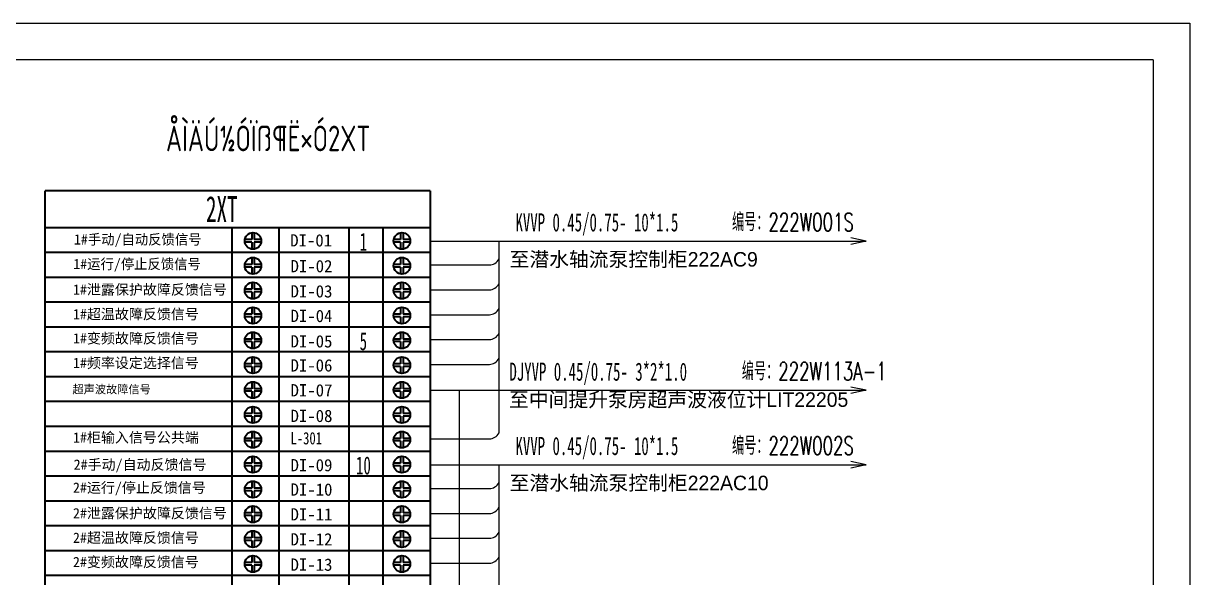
# Model space of a CAD drawing. Header units: millimetres. Extents: x 201 to 11482, y -7821 to 251.
# Drawn here: x 7767 to 8085.4, y -6727.7 to -6576.3 of the extents above; entities that cross this region are included whole.
import ezdxf

# ---------------------------------------------------------------- set-up
doc = ezdxf.new("R2010")
doc.units = ezdxf.units.MM
doc.linetypes.add('CENTER2', pattern=[1.125, 0.75, -0.125, 0.125, -0.125])
doc.layers.add('01', color=3, linetype='Continuous', lineweight=40)
doc.layers.add('SECTION', color=3, linetype='CENTER2', lineweight=9)
doc.layers.add('02', color=7, linetype='Continuous')
doc.layers.add('11', color=7, linetype='Continuous')
doc.styles.add('HZ', font='txt', dxfattribs={"width": 0.67, "bigfont": 'hztxt'})

msp = doc.modelspace()

# ---------------------------------------------------------------- linework, layer by layer
for p, q in [((7491.343, -6576.252), (8085.351, -6576.252)), ((8085.351, -6576.252), (8085.351, -6996.258)), ((8085.351, -6576.252), (8085.351, -6996.258)), ((7885.966, -6676.515), (7885.966, -6877.577))]:
    msp.add_line(p, q)
at = {"color": 1}
for q in [(7516.343, -6586.252), (8075.351, -6986.258), (8075.351, -6986.258)]:
    msp.add_line((8075.351, -6586.252), q, dxfattribs=at)
at = {"layer": '01', "linetype": 'Continuous'}
for p, q in [((7878.029, -6622.029), (7772.996, -6622.029)), ((7878.029, -6632.094), (7772.996, -6632.094)), ((7829.34, -6633.466), (7829.34, -6635.347)), ((7830.048, -6633.466), (7830.048, -6635.347)), ((7836.738, -6632.094), (7836.688, -6906.227)), ((7870.006, -6633.466), (7870.006, -6635.347)), ((7870.713, -6633.466), (7870.713, -6635.347)), ((7829.34, -6635.347), (7827.459, -6635.347)), ((7829.34, -6636.054), (7827.459, -6636.054)), ((7829.34, -6636.054), (7829.34, -6637.936)), ((7831.929, -6635.347), (7830.048, -6635.347)), ((7830.048, -6636.054), (7830.048, -6637.936)), ((7831.929, -6636.054), (7830.048, -6636.054)), ((7870.006, -6635.347), (7868.124, -6635.347)), ((7870.006, -6636.054), (7868.124, -6636.054)), ((7870.006, -6636.054), (7870.006, -6637.936)), ((7872.594, -6635.347), (7870.713, -6635.347)), ((7870.713, -6636.054), (7870.713, -6637.936)), ((7872.594, -6636.054), (7870.713, -6636.054)), ((7878.029, -6638.882), (7772.996, -6638.882)), ((7829.34, -6640.254), (7829.34, -6642.135)), ((7830.048, -6640.254), (7830.048, -6642.135)), ((7870.006, -6640.254), (7870.006, -6642.135)), ((7870.713, -6640.254), (7870.713, -6642.135)), ((7829.34, -6642.135), (7827.459, -6642.135)), ((7829.34, -6642.842), (7827.459, -6642.842)), ((7829.34, -6642.842), (7829.34, -6644.724)), ((7831.929, -6642.135), (7830.048, -6642.135)), ((7831.929, -6642.842), (7830.048, -6642.842)), ((7830.048, -6642.842), (7830.048, -6644.724)), ((7870.006, -6642.135), (7868.124, -6642.135)), ((7870.006, -6642.842), (7868.124, -6642.842)), ((7870.006, -6642.842), (7870.006, -6644.724)), ((7872.594, -6642.135), (7870.713, -6642.135)), ((7872.594, -6642.842), (7870.713, -6642.842)), ((7870.713, -6642.842), (7870.713, -6644.724)), ((7878.029, -6645.669), (7772.996, -6645.669)), ((7829.34, -6648.923), (7827.459, -6648.923)), ((7829.34, -6649.63), (7827.459, -6649.63)), ((7829.34, -6647.042), (7829.34, -6648.923)), ((7829.34, -6649.63), (7829.34, -6651.512)), ((7830.048, -6647.042), (7830.048, -6648.923)), ((7831.929, -6648.923), (7830.048, -6648.923)), ((7831.929, -6649.63), (7830.048, -6649.63)), ((7830.048, -6649.63), (7830.048, -6651.512)), ((7870.006, -6648.923), (7868.124, -6648.923)), ((7870.006, -6649.63), (7868.124, -6649.63)), ((7870.006, -6647.042), (7870.006, -6648.923)), ((7870.006, -6649.63), (7870.006, -6651.512)), ((7870.713, -6647.042), (7870.713, -6648.923)), ((7872.594, -6648.923), (7870.713, -6648.923)), ((7872.594, -6649.63), (7870.713, -6649.63)), ((7870.713, -6649.63), (7870.713, -6651.512)), ((7878.029, -6652.457), (7772.996, -6652.457)), ((7829.34, -6655.711), (7827.459, -6655.711)), ((7829.34, -6653.83), (7829.34, -6655.711)), ((7830.048, -6653.83), (7830.048, -6655.711)), ((7831.929, -6655.711), (7830.048, -6655.711)), ((7870.006, -6655.711), (7868.124, -6655.711)), ((7870.006, -6653.83), (7870.006, -6655.711)), ((7870.713, -6653.83), (7870.713, -6655.711)), ((7872.594, -6655.711), (7870.713, -6655.711)), ((7878.029, -6659.245), (7772.996, -6659.245)), ((7829.34, -6656.418), (7827.459, -6656.418)), ((7829.34, -6656.418), (7829.34, -6658.299)), ((7831.929, -6656.418), (7830.048, -6656.418)), ((7830.048, -6656.418), (7830.048, -6658.299)), ((7870.006, -6656.418), (7868.124, -6656.418)), ((7870.006, -6656.418), (7870.006, -6658.299)), ((7872.594, -6656.418), (7870.713, -6656.418)), ((7870.713, -6656.418), (7870.713, -6658.299)), ((7829.34, -6662.499), (7827.459, -6662.499)), ((7829.34, -6660.618), (7829.34, -6662.499)), ((7830.048, -6660.618), (7830.048, -6662.499)), ((7831.929, -6662.499), (7830.048, -6662.499)), ((7870.006, -6662.499), (7868.124, -6662.499)), ((7870.006, -6660.618), (7870.006, -6662.499)), ((7870.713, -6660.618), (7870.713, -6662.499)), ((7872.594, -6662.499), (7870.713, -6662.499)), ((7829.34, -6663.206), (7827.459, -6663.206)), ((7829.34, -6663.206), (7829.34, -6665.087)), ((7831.929, -6663.206), (7830.048, -6663.206)), ((7830.048, -6663.206), (7830.048, -6665.087)), ((7870.006, -6663.206), (7868.124, -6663.206)), ((7870.006, -6663.206), (7870.006, -6665.087)), ((7872.594, -6663.206), (7870.713, -6663.206)), ((7870.713, -6663.206), (7870.713, -6665.087)), ((7878.029, -6666.033), (7772.996, -6666.033)), ((7829.34, -6667.405), (7829.34, -6669.287)), ((7830.048, -6667.405), (7830.048, -6669.287)), ((7870.006, -6667.405), (7870.006, -6669.287)), ((7870.713, -6667.405), (7870.713, -6669.287)), ((7829.34, -6669.287), (7827.459, -6669.287)), ((7829.34, -6669.994), (7827.459, -6669.994)), ((7829.34, -6669.994), (7829.34, -6671.875)), ((7831.929, -6669.287), (7830.048, -6669.287)), ((7831.929, -6669.994), (7830.048, -6669.994)), ((7830.048, -6669.994), (7830.048, -6671.875)), ((7870.006, -6669.287), (7868.124, -6669.287)), ((7870.006, -6669.994), (7868.124, -6669.994)), ((7870.006, -6669.994), (7870.006, -6671.875)), ((7872.594, -6669.287), (7870.713, -6669.287)), ((7872.594, -6669.994), (7870.713, -6669.994)), ((7870.713, -6669.994), (7870.713, -6671.875)), ((7878.029, -6672.821), (7772.996, -6672.821)), ((7829.34, -6674.193), (7829.34, -6676.075)), ((7830.048, -6674.193), (7830.048, -6676.075)), ((7870.006, -6674.193), (7870.006, -6676.075)), ((7870.713, -6674.193), (7870.713, -6676.075)), ((7829.34, -6676.075), (7827.459, -6676.075)), ((7829.34, -6676.782), (7827.459, -6676.782)), ((7829.34, -6676.782), (7829.34, -6678.663)), ((7831.929, -6676.075), (7830.048, -6676.075)), ((7831.929, -6676.782), (7830.048, -6676.782)), ((7830.048, -6676.782), (7830.048, -6678.663)), ((7870.006, -6676.075), (7868.124, -6676.075)), ((7870.006, -6676.782), (7868.124, -6676.782)), ((7870.006, -6676.782), (7870.006, -6678.663)), ((7872.594, -6676.075), (7870.713, -6676.075)), ((7872.594, -6676.782), (7870.713, -6676.782)), ((7870.713, -6676.782), (7870.713, -6678.663)), ((7878.029, -6679.609), (7772.996, -6679.609)), ((7829.34, -6680.981), (7829.34, -6682.863)), ((7830.048, -6680.981), (7830.048, -6682.863)), ((7870.006, -6680.981), (7870.006, -6682.863)), ((7870.713, -6680.981), (7870.713, -6682.863)), ((7829.34, -6682.863), (7827.459, -6682.863)), ((7829.34, -6683.57), (7827.459, -6683.57)), ((7829.34, -6683.57), (7829.34, -6685.451)), ((7831.929, -6682.863), (7830.048, -6682.863)), ((7831.929, -6683.57), (7830.048, -6683.57)), ((7830.048, -6683.57), (7830.048, -6685.451)), ((7870.006, -6682.863), (7868.124, -6682.863)), ((7870.006, -6683.57), (7868.124, -6683.57)), ((7870.006, -6683.57), (7870.006, -6685.451)), ((7872.594, -6682.863), (7870.713, -6682.863)), ((7872.594, -6683.57), (7870.713, -6683.57)), ((7870.713, -6683.57), (7870.713, -6685.451)), ((7878.029, -6686.397), (7772.996, -6686.397)), ((7829.34, -6687.769), (7829.34, -6689.65)), ((7830.048, -6687.769), (7830.048, -6689.65)), ((7870.006, -6687.769), (7870.006, -6689.65)), ((7870.713, -6687.769), (7870.713, -6689.65)), ((7829.34, -6689.65), (7827.459, -6689.65)), ((7831.929, -6689.65), (7830.048, -6689.65)), ((7870.006, -6689.65), (7868.124, -6689.65)), ((7872.594, -6689.65), (7870.713, -6689.65))]:
    msp.add_line(p, q, dxfattribs=at)
at = {"layer": '01', "color": 3, "linetype": 'Continuous'}
for p, q in [((7772.996, -6906.745), (7772.996, -6622.029)), ((7878.029, -6622.029), (7878.029, -6906.745)), ((7824.053, -6906.745), (7824.053, -6632.094)), ((7855.935, -6906.548), (7855.933, -6632.094)), ((7865.168, -6632.094), (7865.178, -6906.534)), ((7829.34, -6690.358), (7827.459, -6690.358)), ((7829.34, -6690.358), (7829.34, -6692.239)), ((7831.929, -6690.358), (7830.048, -6690.358)), ((7830.048, -6690.358), (7830.048, -6692.239)), ((7870.006, -6690.358), (7868.124, -6690.358)), ((7870.006, -6690.358), (7870.006, -6692.239)), ((7872.594, -6690.358), (7870.713, -6690.358)), ((7870.713, -6690.358), (7870.713, -6692.239)), ((7878.029, -6693.185), (7772.996, -6693.185)), ((7829.34, -6696.438), (7827.459, -6696.438)), ((7829.34, -6697.145), (7827.459, -6697.145)), ((7829.34, -6694.557), (7829.34, -6696.438)), ((7829.34, -6697.145), (7829.34, -6699.027)), ((7830.048, -6694.557), (7830.048, -6696.438)), ((7831.929, -6696.438), (7830.048, -6696.438)), ((7831.929, -6697.145), (7830.048, -6697.145)), ((7830.048, -6697.145), (7830.048, -6699.027)), ((7870.006, -6696.438), (7868.124, -6696.438)), ((7870.006, -6697.145), (7868.124, -6697.145)), ((7870.006, -6694.557), (7870.006, -6696.438)), ((7870.006, -6697.145), (7870.006, -6699.027)), ((7870.713, -6694.557), (7870.713, -6696.438)), ((7872.594, -6696.438), (7870.713, -6696.438)), ((7872.594, -6697.145), (7870.713, -6697.145)), ((7870.713, -6697.145), (7870.713, -6699.027)), ((7878.029, -6699.972), (7772.996, -6699.972)), ((7829.34, -6703.226), (7827.459, -6703.226)), ((7829.34, -6703.933), (7827.459, -6703.933)), ((7829.34, -6701.345), (7829.34, -6703.226)), ((7829.34, -6703.933), (7829.34, -6705.815)), ((7830.048, -6701.345), (7830.048, -6703.226)), ((7831.929, -6703.226), (7830.048, -6703.226)), ((7831.929, -6703.933), (7830.048, -6703.933)), ((7830.048, -6703.933), (7830.048, -6705.815)), ((7870.006, -6703.226), (7868.124, -6703.226)), ((7870.006, -6703.933), (7868.124, -6703.933)), ((7870.006, -6701.345), (7870.006, -6703.226)), ((7870.006, -6703.933), (7870.006, -6705.815)), ((7870.713, -6701.345), (7870.713, -6703.226)), ((7872.594, -6703.226), (7870.713, -6703.226)), ((7872.594, -6703.933), (7870.713, -6703.933)), ((7870.713, -6703.933), (7870.713, -6705.815)), ((7878.029, -6706.76), (7772.996, -6706.76)), ((7829.34, -6710.014), (7827.459, -6710.014)), ((7829.34, -6708.133), (7829.34, -6710.014)), ((7830.048, -6708.133), (7830.048, -6710.014)), ((7831.929, -6710.014), (7830.048, -6710.014)), ((7870.006, -6710.014), (7868.124, -6710.014)), ((7870.006, -6708.133), (7870.006, -6710.014)), ((7870.713, -6708.133), (7870.713, -6710.014)), ((7872.594, -6710.014), (7870.713, -6710.014)), ((7878.029, -6713.548), (7772.996, -6713.548)), ((7829.34, -6710.721), (7827.459, -6710.721)), ((7829.34, -6710.721), (7829.34, -6712.602)), ((7830.048, -6710.721), (7830.048, -6712.602)), ((7831.929, -6710.721), (7830.048, -6710.721)), ((7870.006, -6710.721), (7868.124, -6710.721)), ((7870.006, -6710.721), (7870.006, -6712.602)), ((7870.713, -6710.721), (7870.713, -6712.602)), ((7872.594, -6710.721), (7870.713, -6710.721)), ((7829.34, -6716.802), (7827.459, -6716.802)), ((7829.34, -6714.921), (7829.34, -6716.802)), ((7830.048, -6714.921), (7830.048, -6716.802)), ((7831.929, -6716.802), (7830.048, -6716.802)), ((7870.006, -6716.802), (7868.124, -6716.802)), ((7870.006, -6714.921), (7870.006, -6716.802)), ((7870.713, -6714.921), (7870.713, -6716.802)), ((7872.594, -6716.802), (7870.713, -6716.802)), ((7829.34, -6717.509), (7827.459, -6717.509)), ((7829.34, -6717.509), (7829.34, -6719.39)), ((7830.048, -6717.509), (7830.048, -6719.39)), ((7831.929, -6717.509), (7830.048, -6717.509)), ((7870.006, -6717.509), (7868.124, -6717.509)), ((7870.006, -6717.509), (7870.006, -6719.39)), ((7870.713, -6717.509), (7870.713, -6719.39)), ((7872.594, -6717.509), (7870.713, -6717.509)), ((7878.029, -6720.336), (7772.996, -6720.336)), ((7829.34, -6721.709), (7829.34, -6723.59)), ((7830.048, -6721.709), (7830.048, -6723.59)), ((7870.006, -6721.709), (7870.006, -6723.59)), ((7870.713, -6721.709), (7870.713, -6723.59)), ((7829.34, -6723.59), (7827.459, -6723.59)), ((7829.34, -6724.297), (7827.459, -6724.297)), ((7829.34, -6724.297), (7829.34, -6726.178)), ((7831.929, -6723.59), (7830.048, -6723.59)), ((7831.929, -6724.297), (7830.048, -6724.297)), ((7830.048, -6724.297), (7830.048, -6726.178)), ((7870.006, -6723.59), (7868.124, -6723.59)), ((7870.006, -6724.297), (7868.124, -6724.297)), ((7870.006, -6724.297), (7870.006, -6726.178)), ((7872.594, -6723.59), (7870.713, -6723.59)), ((7872.594, -6724.297), (7870.713, -6724.297)), ((7870.713, -6724.297), (7870.713, -6726.178)), ((7878.029, -6727.124), (7772.996, -6727.124))]:
    msp.add_line(p, q, dxfattribs=at)
at = {"layer": '01', "linetype": 'Continuous'}
for centre in [(7829.694, -6635.701), (7870.359, -6635.701), (7829.694, -6642.489), (7870.359, -6642.489), (7829.694, -6649.277), (7870.359, -6649.277), (7829.694, -6656.065), (7870.359, -6656.065), (7829.694, -6662.852), (7870.359, -6662.852), (7829.694, -6669.64), (7870.359, -6669.64), (7829.694, -6676.428), (7870.359, -6676.428), (7829.694, -6683.216), (7870.359, -6683.216)]:
    msp.add_circle(centre, 2.263, dxfattribs=at)
at = {"layer": '01', "color": 3, "linetype": 'Continuous'}
for centre in [(7829.694, -6690.004), (7870.359, -6690.004), (7829.694, -6696.792), (7870.359, -6696.792), (7829.694, -6703.58), (7870.359, -6703.58), (7829.694, -6710.368), (7870.359, -6710.368), (7829.694, -6717.155), (7870.359, -6717.155), (7829.694, -6723.943), (7870.359, -6723.943)]:
    msp.add_circle(centre, 2.263, dxfattribs=at)
at = {"layer": '02', "color": 3}
for p, q in [((7878.029, -6635.772), (7997.043, -6635.772)), ((7896.858, -6688.118), (7896.858, -6635.772)), ((7878.029, -6642.276), (7894.213, -6642.276)), ((7878.029, -6649.063), (7894.213, -6649.063)), ((7878.029, -6655.851), (7894.213, -6655.851)), ((7878.029, -6662.639), (7894.213, -6662.639)), ((7878.029, -6669.427), (7894.213, -6669.427)), ((7878.029, -6676.515), (7997.043, -6676.515)), ((7878.029, -6689.791), (7894.213, -6689.791)), ((7878.029, -6696.863), (7997.043, -6696.863)), ((7896.858, -6749.209), (7896.858, -6696.863)), ((7878.029, -6703.366), (7894.213, -6703.366)), ((7878.029, -6710.154), (7894.213, -6710.154)), ((7878.029, -6716.942), (7894.213, -6716.942)), ((7878.029, -6723.73), (7894.213, -6723.73))]:
    msp.add_line(p, q, dxfattribs=at)
at = {"layer": '02'}
for p, q in [((7997.043, -6635.772), (7992.893, -6634.89)), ((7997.043, -6635.772), (7992.893, -6636.654)), ((7997.043, -6676.515), (7992.893, -6675.632)), ((7997.043, -6676.515), (7992.893, -6677.397)), ((7997.043, -6696.863), (7992.893, -6695.981)), ((7997.043, -6696.863), (7992.893, -6697.745))]:
    msp.add_line(p, q, dxfattribs=at)
at = {"layer": '02', "color": 3}
for centre in [(7894.18, -6639.296), (7894.18, -6646.084), (7894.18, -6652.872), (7894.18, -6659.66), (7894.18, -6666.448), (7894.18, -6686.812), (7894.18, -6700.387), (7894.18, -6707.175), (7894.18, -6713.963), (7894.18, -6720.751)]:
    msp.add_arc(centre, 2.979, 269.37289, 333.9906, dxfattribs=at)

# ---------------------------------------------------------------- texts
at = {"color": 6, "linetype": 'ByBlock', "ltscale": 10, "width": 0.75}
msp.add_text('L-301', height=3.36, dxfattribs=at).set_placement((7839.956, -6691.282))
at = {"color": 6, "attachment_point": 1}
for s, insert, char_height, width in [('{\\H0.8x;1#手动/自动反馈信号}', (7780.827, -6633.893), 3.5, 71.24785), ('{\\H0.8x;1#运行/停止反馈信号}', (7780.635, -6640.604), 3.5, 71.24785), ('{\\fSimSun|b0|i0|c134|p2;1#泄露保护故障反馈信号}', (7780.562, -6647.591), 2.8, 71.24785), ('{\\fSimSun|b0|i0|c134|p2;1#超温故障反馈信号}', (7780.562, -6654.3), 2.8, 71.24785), ('{\\fSimSun|b0|i0|c134|p2;1#变频故障反馈信号}', (7780.562, -6660.919), 2.8, 71.24785), ('{\\fSimSun|b0|i0|c134|p2;1#频率设定选择信号}', (7780.562, -6667.629), 2.8, 71.24785), ('{\\fËÎÌå|b0|i0|c134|p2;\\H0.8x;超声波故障信号\\P\\P}', (7780.43, -6675.133), 2.8, 105.72008), ('{\\fSimSun|b0|i0|c134|p2;1#柜输入信号公共端}', (7780.562, -6687.992), 2.8, 71.24785), ('{\\H0.8x;2#\\fËÎÌå|b0|i0|c134|p2;手动\\ftxt|b0|i0|c134|p2;/\\fËÎÌå|b0|i0|c134|p2;自动反馈信号}', (7780.753, -6695.411), 3.5, 71.24785), ('{\\H0.8x;2#\\fËÎÌå|b0|i0|c134|p2;运行\\ftxt|b0|i0|c134|p2;/\\fËÎÌå|b0|i0|c134|p2;停止反馈信号}', (7780.562, -6701.7), 3.5, 71.24785), ('{\\fSimSun|b0|i0|c134|p2;2#泄露保护故障反馈信号}', (7780.562, -6708.682), 2.8, 71.24785), ('{\\fSimSun|b0|i0|c134|p2;2#超温故障反馈信号}', (7780.562, -6715.391), 2.8, 71.24785), ('{\\fSimSun|b0|i0|c134|p2;2#变频故障反馈信号}', (7780.562, -6722.01), 2.8, 71.24785)]:
    msp.add_mtext(s, dxfattribs=dict(at, insert=insert, char_height=char_height, width=width))
at = {"color": 6, "linetype": 'ByBlock', "ltscale": 10, "char_height": 3.36, "width": 0.09421, "attachment_point": 1}
for s, insert in [('DI-01', (7839.862, -6633.865)), ('DI-02', (7839.956, -6640.913)), ('DI-03', (7839.956, -6647.79)), ('DI-04', (7839.956, -6654.513)), ('DI-05', (7839.956, -6661.449)), ('DI-06', (7839.956, -6668.021)), ('DI-07', (7839.956, -6674.834)), ('DI-08', (7839.956, -6681.82)), ('DI-09', (7839.956, -6695.28)), ('DI-10', (7839.956, -6701.939)), ('DI-11', (7839.956, -6708.716)), ('DI-12', (7839.956, -6715.542)), ('DI-13', (7839.956, -6722.457))]:
    msp.add_mtext(s, dxfattribs=dict(at, insert=insert))
at = {"layer": '01', "linetype": 'Continuous', "width": 0.6}
for s, height, p in [('2XT', 7.0707, (7816.862, -6630.528)), ('1', 4.949, (7858.812, -6638.407)), ('5', 4.949, (7858.812, -6665.559))]:
    msp.add_text(s, height=height, dxfattribs=at).set_placement(p)
at = {"layer": '01', "color": 3, "linetype": 'Continuous', "width": 0.6}
msp.add_text('10', height=4.9495, dxfattribs=at).set_placement((7857.822, -6699.498))
at = {"layer": '11', "color": 7, "linetype": 'Continuous', "style": 'HZ', "width": 0.67}
for s, p in [('编号：222W001S', (7960.448, -6633.031)), ('编号：222W113A-1', (7963.13, -6673.773)), ('编号：222W002S', (7960.448, -6694.122))]:
    msp.add_text(s, height=4.94949, dxfattribs=at).set_placement(p)
at = {"layer": '11', "color": 7, "linetype": 'Continuous', "width": 0.6}
for s, p in [('KVVP 0.45/0.75- 10*1.5', (7901.347, -6633.104)), ('DJYVP 0.45/0.75- 3*2*1.0', (7899.684, -6673.886)), ('KVVP 0.45/0.75- 10*1.5', (7901.347, -6694.195))]:
    msp.add_text(s, height=4.94949, dxfattribs=at).set_placement(p)
at = {"layer": '11', "color": 7, "linetype": 'Continuous', "char_height": 4.94949, "attachment_point": 1}
for s, insert, width in [('{\\fËÎÌå|b0|i0|c134|p2;\\H0.8x;至潜水轴流泵控制柜222AC9}', (7899.739, -6638.747), 71.24785), ('{\\fËÎÌå|b0|i0|c134|p2;\\H0.8x;至中间提升泵房超声波液位计LIT22205}', (7899.591, -6677.074), 105.72008), ('{\\fËÎÌå|b0|i0|c134|p2;\\H0.8x;至潜水轴流泵控制柜222AC10}', (7899.739, -6699.838), 71.24785)]:
    msp.add_mtext(s, dxfattribs=dict(at, insert=insert, width=width))
at = {"layer": 'SECTION', "color": 3, "style": 'HZ', "width": 0.67}
msp.add_text('ÅÌÄÚ½ÓÏß¶Ë×Ó2XT', height=6.98805, dxfattribs=at).set_placement((7805.963, -6611.206))

doc.saveas('drawing.dxf')
